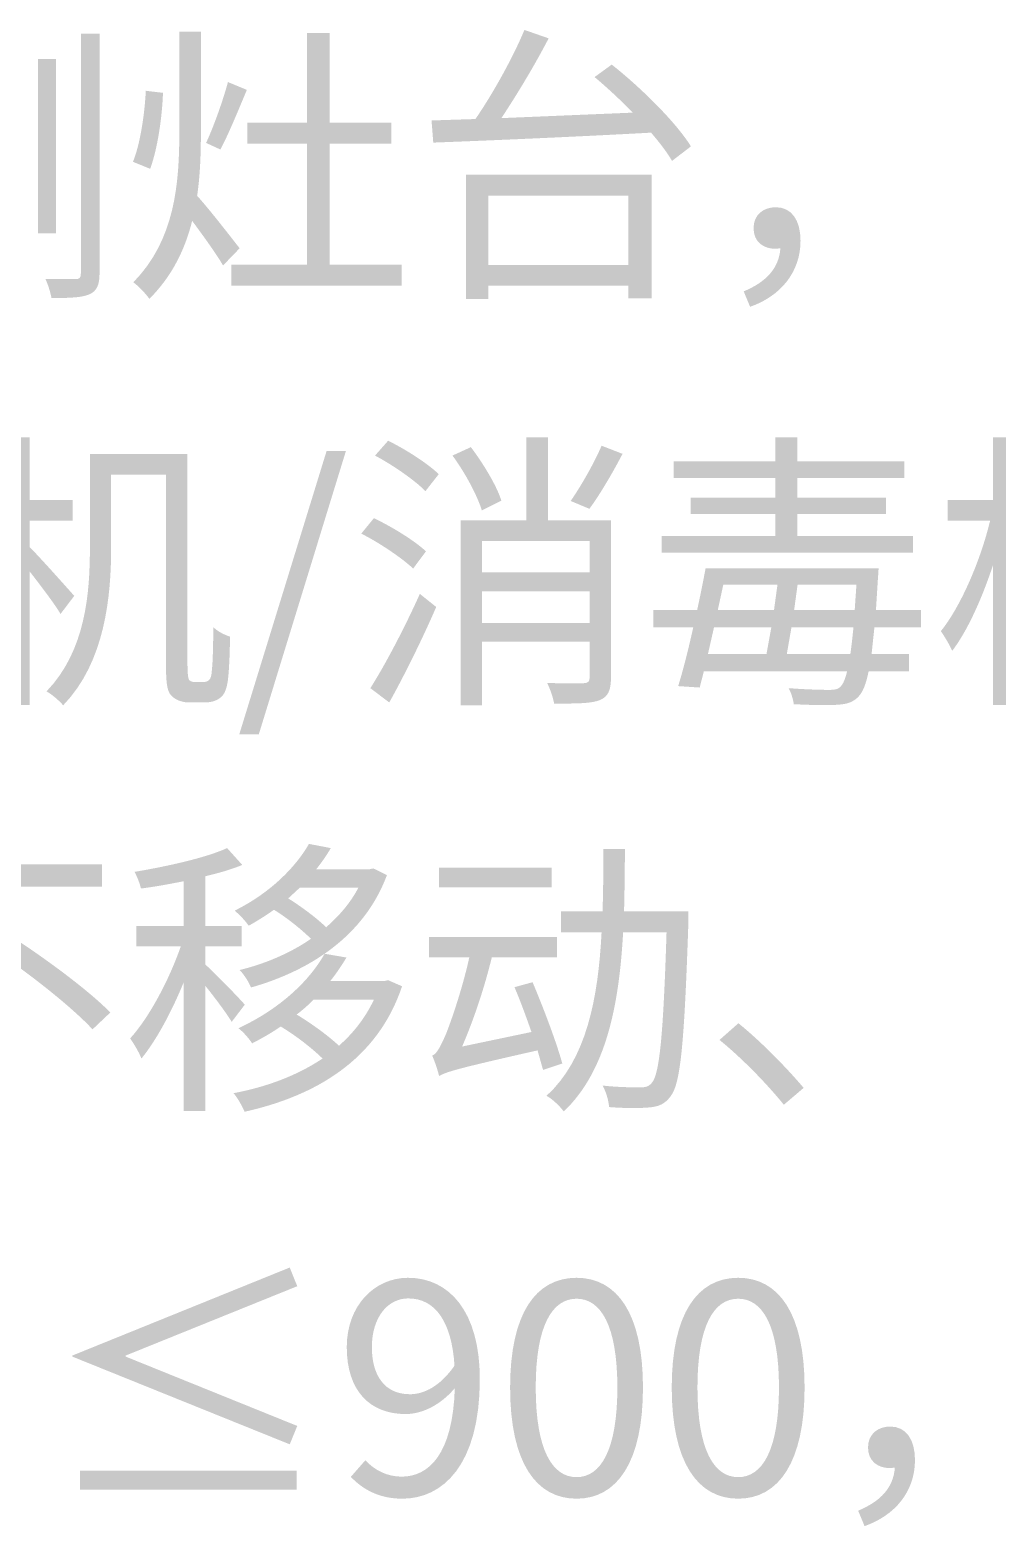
# Model space of a CAD drawing. Header units: millimetres. Extents: x -4600 to 229000, y -4300 to 19460.
# Drawn here: x 60497 to 61449, y 10564 to 12037 of the extents above; entities that cross this region are included whole.
import ezdxf

# ---------------------------------------------------------------- set-up
doc = ezdxf.new("R2010")
doc.units = ezdxf.units.MM
doc.header["$LTSCALE"] = 100
doc.layers.add('A-NOTE', color=7, linetype='Continuous', lineweight=18)

# ---------------------------------------------------------------- blocks, each defined once
blk = doc.blocks.new('A02_SHEET')
at = {"layer": 'A-NOTE'}
h = blk.add_hatch(color=256, dxfattribs=at)
edge = h.paths.add_edge_path()
edge.add_line((20547.2, 12033.1), (20547.2, 11797))
edge.add_spline(control_points=[(20547.2, 11797), (20547.2, 11792.7), (20545.8, 11791.6), (20542.1, 11791.6), (20538.4, 11791.6), (20526, 11791.3), (20512.3, 11791.8)], knot_values=[0, 0, 0, 0, 1, 1, 1, 2, 2, 2, 2], degree=3, periodic=0)
edge.add_spline(control_points=[(20512.3, 11791.8), (20514.9, 11786.4), (20517.4, 11778.1), (20518.3, 11772.9)], knot_values=[0, 0, 0, 0, 1, 1, 1, 1], degree=3, periodic=0)
edge.add_spline(control_points=[(20518.3, 11772.9), (20537.2, 11772.9), (20549, 11773.5), (20555.8, 11776.7), (20562.7, 11779.8), (20565.6, 11785.5), (20565.6, 11797.3)], knot_values=[0, 0, 0, 0, 1, 1, 1, 2, 2, 2, 2], degree=3, periodic=0)
edge.add_line((20565.6, 11797.3), (20565.6, 12033.1))
edge.add_line((20565.6, 12033.1), (20547.2, 12033.1))
h.paths.add_polyline_path([(20505.1, 12008.2), (20505.1, 11836.5), (20522.6, 11836.5), (20522.6, 12008.2), (20505.1, 12008.2)], flags=0)
h = blk.add_hatch(color=256, dxfattribs=at)
edge = h.paths.add_edge_path()
edge.add_line((20644.1, 12035.1), (20644.1, 11937.7))
edge.add_spline(control_points=[(20644.1, 11937.7), (20644.1, 11885.2), (20639.8, 11830.2), (20598.8, 11788.4)], knot_values=[0, 0, 0, 0, 1, 1, 1, 1], degree=3, periodic=0)
edge.add_spline(control_points=[(20598.8, 11788.4), (20603.7, 11785), (20611.1, 11777.2), (20614.6, 11772.1)], knot_values=[0, 0, 0, 0, 1, 1, 1, 1], degree=3, periodic=0)
edge.add_spline(control_points=[(20614.6, 11772.1), (20637.2, 11794.7), (20649.8, 11821.1), (20656.7, 11848.9)], knot_values=[0, 0, 0, 0, 1, 1, 1, 1], degree=3, periodic=0)
edge.add_spline(control_points=[(20656.7, 11848.9), (20667.6, 11834.2), (20681, 11815.6), (20687.1, 11805)], knot_values=[0, 0, 0, 0, 1, 1, 1, 1], degree=3, periodic=0)
edge.add_line((20687.1, 11805), (20703.4, 11821.9))
edge.add_spline(control_points=[(20703.4, 11821.9), (20697.1, 11830), (20671.6, 11862.9), (20661.6, 11873.5)], knot_values=[0, 0, 0, 0, 1, 1, 1, 1], degree=3, periodic=0)
edge.add_spline(control_points=[(20661.6, 11873.5), (20664.7, 11894.7), (20665.3, 11916.2), (20665.3, 11937.7)], knot_values=[0, 0, 0, 0, 1, 1, 1, 1], degree=3, periodic=0)
edge.add_line((20665.3, 11937.7), (20665.3, 12035.1))
edge.add_line((20665.3, 12035.1), (20644.1, 12035.1))
edge = h.paths.add_edge_path(flags=0)
edge.add_spline(control_points=[(20691.9, 11985.5), (20687.1, 11967.5), (20677.9, 11941.7), (20670.4, 11925.6)], knot_values=[0, 0, 0, 0, 1, 1, 1, 1], degree=3, periodic=0)
edge.add_line((20670.4, 11925.6), (20684.5, 11919.1))
edge.add_spline(control_points=[(20684.5, 11919.1), (20692.5, 11934.2), (20702.5, 11958.6), (20710.5, 11977.8)], knot_values=[0, 0, 0, 0, 1, 1, 1, 1], degree=3, periodic=0)
edge.add_line((20710.5, 11977.8), (20691.9, 11985.5))
edge = h.paths.add_edge_path(flags=0)
edge.add_spline(control_points=[(20611.1, 11976.9), (20610, 11954.3), (20605.7, 11924.8), (20598.5, 11907)], knot_values=[0, 0, 0, 0, 1, 1, 1, 1], degree=3, periodic=0)
edge.add_line((20598.5, 11907), (20615.4, 11900.1))
edge.add_spline(control_points=[(20615.4, 11900.1), (20622.9, 11920.5), (20627.2, 11951.7), (20628, 11974.9)], knot_values=[0, 0, 0, 0, 1, 1, 1, 1], degree=3, periodic=0)
edge.add_line((20628, 11974.9), (20611.1, 11976.9))
for points in [[(20769.8, 12033.9), (20769.8, 11945.4), (20711.1, 11945.4), (20711.1, 11924.8), (20769.8, 11924.8), (20769.8, 11805.9), (20695.4, 11805.9), (20695.4, 11785), (20862.7, 11785), (20862.7, 11805.9), (20791.9, 11805.9), (20791.9, 11924.8), (20852.6, 11924.8), (20852.6, 11945.4), (20791.9, 11945.4), (20791.9, 12033.9), (20769.8, 12033.9)], [(21230.5, 11635.7), (21230.5, 11612.2), (21130.5, 11612.2), (21130.5, 11595.8), (21230.5, 11595.8), (21230.5, 11576.6), (21147.2, 11576.6), (21147.2, 11560.3), (21230.5, 11560.3), (21230.5, 11538.8), (21118.5, 11538.8), (21118.5, 11522.5), (21366, 11522.5), (21366, 11538.8), (21252, 11538.8), (21252, 11560.3), (21339.4, 11560.3), (21339.4, 11576.6), (21252, 11576.6), (21252, 11595.8), (21357.4, 11595.8), (21357.4, 11612.2), (21252, 11612.2), (21252, 11635.7), (21230.5, 11635.7)], [(20703.1, 11343.7), (20722.3, 11343.7), (20808, 11622.5), (20789, 11622.5), (20703.1, 11343.7)], [(20899.6, 11212.2), (20899.6, 11193), (21010.5, 11193), (21010.5, 11212.2), (20899.6, 11212.2)], [(20591.4, 10731.1), (20591.4, 10732.2), (20760.1, 10800.4), (20752.7, 10818.8), (20538.9, 10732.2), (20538.9, 10731.1), (20752.7, 10644.8), (20760.1, 10662.9), (20591.4, 10731.1)], [(20759.5, 10618.8), (20546.4, 10618.8), (20546.4, 10600.2), (20759.5, 10600.2), (20759.5, 10618.8)]]:
    blk.add_hatch(color=256, dxfattribs=at).paths.add_polyline_path(points)
h = blk.add_hatch(color=256, dxfattribs=at)
edge = h.paths.add_edge_path()
edge.add_line((20892.2, 11947.7), (20893.9, 11925.9))
edge.add_spline(control_points=[(20893.9, 11925.9), (20946.9, 11927.9), (21029.7, 11931.4), (21108.2, 11935.7)], knot_values=[0, 0, 0, 0, 1, 1, 1, 1], degree=3, periodic=0)
edge.add_spline(control_points=[(21108.2, 11935.7), (21116.8, 11925.6), (21124, 11916.2), (21128.8, 11907.9)], knot_values=[0, 0, 0, 0, 1, 1, 1, 1], degree=3, periodic=0)
edge.add_line((21128.8, 11907.9), (21147.4, 11922.2))
edge.add_spline(control_points=[(21147.4, 11922.2), (21132.6, 11946), (21098.7, 11979.5), (21069.5, 12002.7)], knot_values=[0, 0, 0, 0, 1, 1, 1, 1], degree=3, periodic=0)
edge.add_line((21069.5, 12002.7), (21052.6, 11990.4))
edge.add_spline(control_points=[(21052.6, 11990.4), (21064.9, 11980.1), (21078.1, 11967.8), (21090.2, 11955.4)], knot_values=[0, 0, 0, 0, 1, 1, 1, 1], degree=3, periodic=0)
edge.add_line((21090.2, 11955.4), (20960.9, 11950))
edge.add_spline(control_points=[(20960.9, 11950), (20976.7, 11973.8), (20994.2, 12003), (21007.4, 12028.5)], knot_values=[0, 0, 0, 0, 1, 1, 1, 1], degree=3, periodic=0)
edge.add_line((21007.4, 12028.5), (20983.6, 12036.8))
edge.add_spline(control_points=[(20983.6, 12036.8), (20972.4, 12009.9), (20952.9, 11974.6), (20935.4, 11949.1)], knot_values=[0, 0, 0, 0, 1, 1, 1, 1], degree=3, periodic=0)
edge.add_line((20935.4, 11949.1), (20892.2, 11947.7))
h = blk.add_hatch(color=256, dxfattribs=at)
h.paths.add_polyline_path([(20926, 11894.4), (20926, 11772.1), (20948, 11772.1), (20948, 11785), (21085.9, 11785), (21085.9, 11772.7), (21108.8, 11772.7), (21108.8, 11894.4), (20926, 11894.4)])
h.paths.add_polyline_path([(20948, 11805.6), (20948, 11873.8), (21085.9, 11873.8), (21085.9, 11805.6), (20948, 11805.6)], flags=0)
h = blk.add_hatch(color=256, dxfattribs=at)
edge = h.paths.add_edge_path()
edge.add_spline(control_points=[(21205.6, 11764.3), (21235.7, 11774.9), (21255.2, 11798.4), (21255.2, 11829.4), (21255.2, 11849.4), (21246.6, 11862.3), (21230.8, 11862.3), (21219.1, 11862.3), (21209, 11855.2), (21209, 11841.7), (21209, 11828.2), (21218.8, 11821.4), (21230.5, 11821.4)], knot_values=[0, 0, 0, 0, 1, 1, 1, 2, 2, 2, 3, 3, 3, 4, 4, 4, 4], degree=3, periodic=0)
edge.add_line((21230.5, 11821.4), (21235.4, 11821.9))
edge.add_spline(control_points=[(21235.4, 11821.9), (21234, 11802.2), (21221.4, 11788.7), (21199.3, 11779.5)], knot_values=[0, 0, 0, 0, 1, 1, 1, 1], degree=3, periodic=0)
edge.add_line((21199.3, 11779.5), (21205.6, 11764.3))
h = blk.add_hatch(color=256, dxfattribs=at)
edge = h.paths.add_edge_path()
edge.add_line((20475.9, 11635.7), (20475.9, 11574.3))
edge.add_line((20475.9, 11574.3), (20428.3, 11574.3))
edge.add_line((20428.3, 11574.3), (20428.3, 11553.7))
edge.add_line((20428.3, 11553.7), (20473, 11553.7))
edge.add_spline(control_points=[(20473, 11553.7), (20462.7, 11513.9), (20441.8, 11469.2), (20421.5, 11445.1)], knot_values=[0, 0, 0, 0, 1, 1, 1, 1], degree=3, periodic=0)
edge.add_spline(control_points=[(20421.5, 11445.1), (20424.9, 11440), (20430.4, 11431.4), (20432.6, 11425.7)], knot_values=[0, 0, 0, 0, 1, 1, 1, 1], degree=3, periodic=0)
edge.add_spline(control_points=[(20432.6, 11425.7), (20448.7, 11445.4), (20464.2, 11477.8), (20475.9, 11511.3)], knot_values=[0, 0, 0, 0, 1, 1, 1, 1], degree=3, periodic=0)
edge.add_line((20475.9, 11511.3), (20475.9, 11372.4))
edge.add_line((20475.9, 11372.4), (20496.8, 11372.4))
edge.add_line((20496.8, 11372.4), (20496.8, 11503.9))
edge.add_spline(control_points=[(20496.8, 11503.9), (20508, 11489.5), (20521.5, 11471.8), (20527.2, 11462)], knot_values=[0, 0, 0, 0, 1, 1, 1, 1], degree=3, periodic=0)
edge.add_line((20527.2, 11462), (20540.7, 11479.8))
edge.add_spline(control_points=[(20540.7, 11479.8), (20534.1, 11487.3), (20506.8, 11517.9), (20496.8, 11527.9)], knot_values=[0, 0, 0, 0, 1, 1, 1, 1], degree=3, periodic=0)
edge.add_line((20496.8, 11527.9), (20496.8, 11553.7))
edge.add_line((20496.8, 11553.7), (20539.2, 11553.7))
edge.add_line((20539.2, 11553.7), (20539.2, 11574.3))
edge.add_line((20539.2, 11574.3), (20496.8, 11574.3))
edge.add_line((20496.8, 11574.3), (20496.8, 11635.7))
edge.add_line((20496.8, 11635.7), (20475.9, 11635.7))
h = blk.add_hatch(color=256, dxfattribs=at)
edge = h.paths.add_edge_path()
edge.add_spline(control_points=[(20836.6, 11617.9), (20854.4, 11608.4), (20875.9, 11593.5), (20886.2, 11582.9)], knot_values=[0, 0, 0, 0, 1, 1, 1, 1], degree=3, periodic=0)
edge.add_line((20886.2, 11582.9), (20899.3, 11599.6))
edge.add_spline(control_points=[(20899.3, 11599.6), (20888.7, 11609.9), (20867, 11623.9), (20849.5, 11632.5)], knot_values=[0, 0, 0, 0, 1, 1, 1, 1], degree=3, periodic=0)
edge.add_line((20849.5, 11632.5), (20836.6, 11617.9))
h = blk.add_hatch(color=256, dxfattribs=at)
edge = h.paths.add_edge_path()
edge.add_line((20985.3, 11635.9), (20985.3, 11554))
edge.add_line((20985.3, 11554), (20920.8, 11554))
edge.add_line((20920.8, 11554), (20920.8, 11372.1))
edge.add_line((20920.8, 11372.1), (20942, 11372.1))
edge.add_line((20942, 11372.1), (20942, 11434.8))
edge.add_line((20942, 11434.8), (21047.7, 11434.8))
edge.add_line((21047.7, 11434.8), (21047.7, 11399.3))
edge.add_spline(control_points=[(21047.7, 11399.3), (21047.7, 11395.3), (21046.3, 11394.1), (21042, 11393.9), (21037.4, 11393.6), (21022.3, 11393.6), (21005.9, 11394.1)], knot_values=[0, 0, 0, 0, 1, 1, 1, 2, 2, 2, 2], degree=3, periodic=0)
edge.add_spline(control_points=[(21005.9, 11394.1), (21008.8, 11388.4), (21011.9, 11379.5), (21012.8, 11373.8)], knot_values=[0, 0, 0, 0, 1, 1, 1, 1], degree=3, periodic=0)
edge.add_spline(control_points=[(21012.8, 11373.8), (21034.6, 11373.8), (21048.9, 11373.8), (21057.8, 11377.2)], knot_values=[0, 0, 0, 0, 1, 1, 1, 1], degree=3, periodic=0)
edge.add_spline(control_points=[(21057.8, 11377.2), (21066.1, 11380.7), (21068.7, 11387.3), (21068.7, 11399)], knot_values=[0, 0, 0, 0, 1, 1, 1, 1], degree=3, periodic=0)
edge.add_line((21068.7, 11399), (21068.7, 11554))
edge.add_line((21068.7, 11554), (21006.8, 11554))
edge.add_line((21006.8, 11554), (21006.8, 11635.9))
edge.add_line((21006.8, 11635.9), (20985.3, 11635.9))
h.paths.add_polyline_path([(20942, 11484.4), (21047.7, 11484.4), (21047.7, 11453.2), (20942, 11453.2), (20942, 11484.4)], flags=0)
h.paths.add_polyline_path([(20942, 11503), (20942, 11533.7), (21047.7, 11533.7), (21047.7, 11503), (20942, 11503)], flags=0)
edge = h.paths.add_edge_path(flags=0)
edge.add_spline(control_points=[(21059.5, 11627.6), (21052.3, 11610.7), (21039.2, 11587.8), (21029.1, 11573.2)], knot_values=[0, 0, 0, 0, 1, 1, 1, 1], degree=3, periodic=0)
edge.add_line((21029.1, 11573.2), (21047.5, 11565.5))
edge.add_spline(control_points=[(21047.5, 11565.5), (21057.8, 11579.5), (21070.1, 11600.4), (21080.1, 11619.6)], knot_values=[0, 0, 0, 0, 1, 1, 1, 1], degree=3, periodic=0)
edge.add_line((21080.1, 11619.6), (21059.5, 11627.6))
edge = h.paths.add_edge_path(flags=0)
edge.add_spline(control_points=[(20912.8, 11617.9), (20925.1, 11601.3), (20937.2, 11578.6), (20941.7, 11564)], knot_values=[0, 0, 0, 0, 1, 1, 1, 1], degree=3, periodic=0)
edge.add_line((20941.7, 11564), (20960.9, 11573.5))
edge.add_spline(control_points=[(20960.9, 11573.5), (20956.4, 11588.1), (20943.2, 11609.9), (20930.9, 11626.2)], knot_values=[0, 0, 0, 0, 1, 1, 1, 1], degree=3, periodic=0)
edge.add_line((20930.9, 11626.2), (20912.8, 11617.9))
h = blk.add_hatch(color=256, dxfattribs=at)
edge = h.paths.add_edge_path()
edge.add_line((21444.5, 11635.7), (21444.5, 11574.3))
edge.add_line((21444.5, 11574.3), (21400.1, 11574.3))
edge.add_line((21400.1, 11574.3), (21400.1, 11553.7))
edge.add_line((21400.1, 11553.7), (21441.7, 11553.7))
edge.add_spline(control_points=[(21441.7, 11553.7), (21432.2, 11514.2), (21412.7, 11469.2), (21393.3, 11445.1)], knot_values=[0, 0, 0, 0, 1, 1, 1, 1], degree=3, periodic=0)
edge.add_spline(control_points=[(21393.3, 11445.1), (21396.7, 11440), (21402.1, 11431.4), (21404.4, 11425.7)], knot_values=[0, 0, 0, 0, 1, 1, 1, 1], degree=3, periodic=0)
edge.add_spline(control_points=[(21404.4, 11425.7), (21419.3, 11445.1), (21433.7, 11477.2), (21444.5, 11509.9)], knot_values=[0, 0, 0, 0, 1, 1, 1, 1], degree=3, periodic=0)
edge.add_line((21444.5, 11509.9), (21444.5, 11372.4))
edge.add_line((21444.5, 11372.4), (21465.5, 11372.4))
edge.add_line((21465.5, 11372.4), (21465.5, 11502.4))
edge.add_spline(control_points=[(21465.5, 11502.4), (21475.5, 11488.4), (21486.9, 11470.9), (21491.8, 11461.8)], knot_values=[0, 0, 0, 0, 1, 1, 1, 1], degree=3, periodic=0)
edge.add_line((21491.8, 11461.8), (21505.3, 11478.9))
edge.add_spline(control_points=[(21505.3, 11478.9), (21499.5, 11487), (21474.6, 11517.3), (21465.5, 11527.6)], knot_values=[0, 0, 0, 0, 1, 1, 1, 1], degree=3, periodic=0)
edge.add_line((21465.5, 11527.6), (21465.5, 11553.7))
edge.add_line((21465.5, 11553.7), (21504.4, 11553.7))
edge.add_line((21504.4, 11553.7), (21504.4, 11574.3))
edge.add_line((21504.4, 11574.3), (21465.5, 11574.3))
edge.add_line((21465.5, 11574.3), (21465.5, 11635.7))
edge.add_line((21465.5, 11635.7), (21444.5, 11635.7))
h = blk.add_hatch(color=256, dxfattribs=at)
edge = h.paths.add_edge_path()
edge.add_line((20556.1, 11619.3), (20556.1, 11527.4))
edge.add_spline(control_points=[(20556.1, 11527.4), (20556.1, 11483), (20552.1, 11425.9), (20513.4, 11385.8)], knot_values=[0, 0, 0, 0, 1, 1, 1, 1], degree=3, periodic=0)
edge.add_spline(control_points=[(20513.4, 11385.8), (20518.3, 11383.3), (20526.6, 11376.1), (20529.8, 11372.1)], knot_values=[0, 0, 0, 0, 1, 1, 1, 1], degree=3, periodic=0)
edge.add_spline(control_points=[(20529.8, 11372.1), (20571, 11414.5), (20577, 11479.5), (20577, 11527.4)], knot_values=[0, 0, 0, 0, 1, 1, 1, 1], degree=3, periodic=0)
edge.add_line((20577, 11527.4), (20577, 11599))
edge.add_line((20577, 11599), (20630.9, 11599))
edge.add_line((20630.9, 11599), (20630.9, 11414.5))
edge.add_spline(control_points=[(20630.9, 11414.5), (20630.9, 11389.8), (20632.6, 11384.7), (20637.5, 11380.4), (20641.8, 11376.7), (20648.1, 11374.9), (20653.8, 11374.9), (20657.5, 11374.9), (20664.1, 11374.9), (20668.4, 11374.9), (20674.4, 11374.9), (20679.6, 11376.1), (20683.6, 11379)], knot_values=[0, 0, 0, 0, 1, 1, 1, 2, 2, 2, 3, 3, 3, 4, 4, 4, 4], degree=3, periodic=0)
edge.add_spline(control_points=[(20683.6, 11379), (20687.9, 11381.8), (20690.2, 11386.7), (20691.6, 11395), (20692.8, 11402.2), (20693.9, 11423.4), (20693.9, 11439.7)], knot_values=[0, 0, 0, 0, 1, 1, 1, 2, 2, 2, 2], degree=3, periodic=0)
edge.add_spline(control_points=[(20693.9, 11439.7), (20688.5, 11441.4), (20681.9, 11444.8), (20677.6, 11448.9)], knot_values=[0, 0, 0, 0, 1, 1, 1, 1], degree=3, periodic=0)
edge.add_spline(control_points=[(20677.6, 11448.9), (20677.3, 11429.7), (20677, 11414.5), (20676.2, 11407.9)], knot_values=[0, 0, 0, 0, 1, 1, 1, 1], degree=3, periodic=0)
edge.add_spline(control_points=[(20676.2, 11407.9), (20675.9, 11401.3), (20675, 11398.7), (20673.3, 11397)], knot_values=[0, 0, 0, 0, 1, 1, 1, 1], degree=3, periodic=0)
edge.add_spline(control_points=[(20673.3, 11397), (20672.2, 11395.6), (20669.9, 11395), (20667.6, 11395), (20664.7, 11395), (20661.3, 11395), (20659.3, 11395), (20657, 11395), (20655.5, 11395.6), (20654.1, 11396.7), (20652.7, 11397.9), (20652.1, 11403.3), (20652.1, 11412.8)], knot_values=[0, 0, 0, 0, 1, 1, 1, 2, 2, 2, 3, 3, 3, 4, 4, 4, 4], degree=3, periodic=0)
edge.add_line((20652.1, 11412.8), (20652.1, 11619.3))
edge.add_line((20652.1, 11619.3), (20556.1, 11619.3))
h = blk.add_hatch(color=256, dxfattribs=at)
edge = h.paths.add_edge_path()
edge.add_spline(control_points=[(20823.1, 11541.1), (20841.2, 11531.9), (20863.2, 11517), (20874.1, 11506.7)], knot_values=[0, 0, 0, 0, 1, 1, 1, 1], degree=3, periodic=0)
edge.add_line((20874.1, 11506.7), (20886.7, 11523.6))
edge.add_spline(control_points=[(20886.7, 11523.6), (20875.9, 11533.9), (20853.5, 11547.7), (20835.5, 11556.3)], knot_values=[0, 0, 0, 0, 1, 1, 1, 1], degree=3, periodic=0)
edge.add_line((20835.5, 11556.3), (20823.1, 11541.1))
h = blk.add_hatch(color=256, dxfattribs=at)
edge = h.paths.add_edge_path()
edge.add_spline(control_points=[(21161.8, 11507), (21159.5, 11494.4), (21156.6, 11480.1), (21153.5, 11465.8)], knot_values=[0, 0, 0, 0, 1, 1, 1, 1], degree=3, periodic=0)
edge.add_line((21153.5, 11465.8), (21110.5, 11465.8))
edge.add_line((21110.5, 11465.8), (21110.5, 11448.9))
edge.add_line((21110.5, 11448.9), (21149.7, 11448.9))
edge.add_spline(control_points=[(21149.7, 11448.9), (21144.9, 11427.4), (21139.7, 11406.5), (21134.8, 11391)], knot_values=[0, 0, 0, 0, 1, 1, 1, 1], degree=3, periodic=0)
edge.add_line((21134.8, 11391), (21156, 11389.6))
edge.add_line((21156, 11389.6), (21160.1, 11405.6))
edge.add_line((21160.1, 11405.6), (21301, 11405.6))
edge.add_spline(control_points=[(21301, 11405.6), (21299.3, 11397.9), (21297, 11393), (21294.7, 11390.7)], knot_values=[0, 0, 0, 0, 1, 1, 1, 1], degree=3, periodic=0)
edge.add_spline(control_points=[(21294.7, 11390.7), (21292.1, 11387.8), (21289, 11387.3), (21283, 11387.3), (21276.9, 11387.3), (21260.9, 11387.6), (21243.4, 11389)], knot_values=[0, 0, 0, 0, 1, 1, 1, 2, 2, 2, 2], degree=3, periodic=0)
edge.add_spline(control_points=[(21243.4, 11389), (21246, 11384.7), (21248, 11377.8), (21248.6, 11373.2)], knot_values=[0, 0, 0, 0, 1, 1, 1, 1], degree=3, periodic=0)
edge.add_spline(control_points=[(21248.6, 11373.2), (21265.5, 11372.4), (21282.7, 11371.8), (21291.8, 11372.7)], knot_values=[0, 0, 0, 0, 1, 1, 1, 1], degree=3, periodic=0)
edge.add_spline(control_points=[(21291.8, 11372.7), (21300.4, 11373.2), (21307, 11374.9), (21312.5, 11381)], knot_values=[0, 0, 0, 0, 1, 1, 1, 1], degree=3, periodic=0)
edge.add_spline(control_points=[(21312.5, 11381), (21316.5, 11385.3), (21319.6, 11392.7), (21322.2, 11405.6)], knot_values=[0, 0, 0, 0, 1, 1, 1, 1], degree=3, periodic=0)
edge.add_line((21322.2, 11405.6), (21362, 11405.6))
edge.add_line((21362, 11405.6), (21362, 11422.5))
edge.add_line((21362, 11422.5), (21325.1, 11422.5))
edge.add_line((21325.1, 11422.5), (21327.9, 11448.9))
edge.add_line((21327.9, 11448.9), (21373.8, 11448.9))
edge.add_line((21373.8, 11448.9), (21373.8, 11465.8))
edge.add_line((21373.8, 11465.8), (21329.4, 11465.8))
edge.add_line((21329.4, 11465.8), (21331.4, 11497.9))
edge.add_spline(control_points=[(21331.4, 11497.9), (21331.7, 11500.7), (21332, 11507), (21332, 11507)], knot_values=[0, 0, 0, 0, 1, 1, 1, 1], degree=3, periodic=0)
edge.add_line((21332, 11507), (21161.8, 11507))
edge = h.paths.add_edge_path(flags=0)
edge.add_line((21304.2, 11422.5), (21241.7, 11422.5))
edge.add_line((21241.7, 11422.5), (21246.3, 11448.9))
edge.add_line((21246.3, 11448.9), (21307.3, 11448.9))
edge.add_spline(control_points=[(21307.3, 11448.9), (21306.2, 11438.5), (21305.3, 11429.7), (21304.2, 11422.5)], knot_values=[0, 0, 0, 0, 1, 1, 1, 1], degree=3, periodic=0)
h.paths.add_polyline_path([(21164.1, 11422.5), (21170.1, 11448.9), (21226.5, 11448.9), (21221.7, 11422.5), (21164.1, 11422.5)], flags=0)
h.paths.add_polyline_path([(21310.2, 11490.7), (21308.5, 11465.8), (21248.9, 11465.8), (21252.3, 11490.7), (21310.2, 11490.7)], flags=0)
h.paths.add_polyline_path([(21179.2, 11490.7), (21232.5, 11490.7), (21229.1, 11465.8), (21173.8, 11465.8), (21179.2, 11490.7)], flags=0)
h = blk.add_hatch(color=256, dxfattribs=at)
edge = h.paths.add_edge_path()
edge.add_line((20832, 11389), (20850.6, 11374.9))
edge.add_spline(control_points=[(20850.6, 11374.9), (20865.8, 11402.2), (20883.6, 11438.3), (20896.8, 11468.9)], knot_values=[0, 0, 0, 0, 1, 1, 1, 1], degree=3, periodic=0)
edge.add_line((20896.8, 11468.9), (20880.7, 11481.8))
edge.add_spline(control_points=[(20880.7, 11481.8), (20866.1, 11449.1), (20846.1, 11411), (20832, 11389)], knot_values=[0, 0, 0, 0, 1, 1, 1, 1], degree=3, periodic=0)
h = blk.add_hatch(color=256, dxfattribs=at)
edge = h.paths.add_edge_path()
edge.add_spline(control_points=[(20771.6, 11235.7), (20759, 11213.6), (20734.3, 11187.8), (20698.5, 11170)], knot_values=[0, 0, 0, 0, 1, 1, 1, 1], degree=3, periodic=0)
edge.add_spline(control_points=[(20698.5, 11170), (20702.8, 11166.6), (20709.4, 11159.7), (20712.3, 11155.2)], knot_values=[0, 0, 0, 0, 1, 1, 1, 1], degree=3, periodic=0)
edge.add_spline(control_points=[(20712.3, 11155.2), (20721.1, 11160), (20729.5, 11165.5), (20737.2, 11170.9)], knot_values=[0, 0, 0, 0, 1, 1, 1, 1], degree=3, periodic=0)
edge.add_spline(control_points=[(20737.2, 11170.9), (20750.1, 11162.9), (20764.4, 11151.4), (20773.6, 11142.3)], knot_values=[0, 0, 0, 0, 1, 1, 1, 1], degree=3, periodic=0)
edge.add_spline(control_points=[(20773.6, 11142.3), (20752.7, 11127.9), (20728, 11117.6), (20703.4, 11111.6)], knot_values=[0, 0, 0, 0, 1, 1, 1, 1], degree=3, periodic=0)
edge.add_spline(control_points=[(20703.4, 11111.6), (20707.4, 11107.6), (20712.6, 11099.6), (20714.6, 11094.4)], knot_values=[0, 0, 0, 0, 1, 1, 1, 1], degree=3, periodic=0)
edge.add_spline(control_points=[(20714.6, 11094.4), (20772.1, 11110.7), (20826, 11144.8), (20848.3, 11205)], knot_values=[0, 0, 0, 0, 1, 1, 1, 1], degree=3, periodic=0)
edge.add_line((20848.3, 11205), (20834.9, 11211.6))
edge.add_line((20834.9, 11211.6), (20830.9, 11210.7))
edge.add_line((20830.9, 11210.7), (20778.7, 11210.7))
edge.add_spline(control_points=[(20778.7, 11210.7), (20784.2, 11217.6), (20789, 11224.5), (20793.1, 11231.6)], knot_values=[0, 0, 0, 0, 1, 1, 1, 1], degree=3, periodic=0)
edge.add_line((20793.1, 11231.6), (20771.6, 11235.7))
edge = h.paths.add_edge_path(flags=0)
edge.add_line((20762.7, 11192.7), (20820.3, 11192.7))
edge.add_spline(control_points=[(20820.3, 11192.7), (20812.5, 11177.8), (20801.4, 11164.9), (20788.5, 11153.7)], knot_values=[0, 0, 0, 0, 1, 1, 1, 1], degree=3, periodic=0)
edge.add_spline(control_points=[(20788.5, 11153.7), (20779, 11162.9), (20764.4, 11173.8), (20751.2, 11182.1)], knot_values=[0, 0, 0, 0, 1, 1, 1, 1], degree=3, periodic=0)
edge.add_line((20751.2, 11182.1), (20762.7, 11192.7))
h = blk.add_hatch(color=256, dxfattribs=at)
edge = h.paths.add_edge_path()
edge.add_spline(control_points=[(20691.1, 11231.6), (20669.9, 11221.9), (20632, 11213.6), (20600, 11208.2)], knot_values=[0, 0, 0, 0, 1, 1, 1, 1], degree=3, periodic=0)
edge.add_spline(control_points=[(20600, 11208.2), (20602.5, 11203.6), (20605.4, 11196.4), (20606.3, 11191.8)], knot_values=[0, 0, 0, 0, 1, 1, 1, 1], degree=3, periodic=0)
edge.add_spline(control_points=[(20606.3, 11191.8), (20619.7, 11193.5), (20634.1, 11196.1), (20648.4, 11199)], knot_values=[0, 0, 0, 0, 1, 1, 1, 1], degree=3, periodic=0)
edge.add_line((20648.4, 11199), (20648.4, 11154.9))
edge.add_line((20648.4, 11154.9), (20601.7, 11154.9))
edge.add_line((20601.7, 11154.9), (20601.7, 11134.8))
edge.add_line((20601.7, 11134.8), (20645.5, 11134.8))
edge.add_spline(control_points=[(20645.5, 11134.8), (20634.1, 11101.9), (20614.3, 11064.6), (20595.7, 11044.3)], knot_values=[0, 0, 0, 0, 1, 1, 1, 1], degree=3, periodic=0)
edge.add_spline(control_points=[(20595.7, 11044.3), (20599.4, 11039.1), (20604.5, 11030.5), (20606.8, 11024.5)], knot_values=[0, 0, 0, 0, 1, 1, 1, 1], degree=3, periodic=0)
edge.add_spline(control_points=[(20606.8, 11024.5), (20621.4, 11042.3), (20636.6, 11070.6), (20648.4, 11099.6)], knot_values=[0, 0, 0, 0, 1, 1, 1, 1], degree=3, periodic=0)
edge.add_line((20648.4, 11099.6), (20648.4, 10972.7))
edge.add_line((20648.4, 10972.7), (20669.6, 10972.7))
edge.add_line((20669.6, 10972.7), (20669.6, 11096.1))
edge.add_spline(control_points=[(20669.6, 11096.1), (20679.3, 11084.1), (20690.8, 11068.6), (20695.6, 11060.6)], knot_values=[0, 0, 0, 0, 1, 1, 1, 1], degree=3, periodic=0)
edge.add_line((20695.6, 11060.6), (20708.5, 11077.5))
edge.add_spline(control_points=[(20708.5, 11077.5), (20702.8, 11084.1), (20677.9, 11109.9), (20669.6, 11117)], knot_values=[0, 0, 0, 0, 1, 1, 1, 1], degree=3, periodic=0)
edge.add_line((20669.6, 11117), (20669.6, 11134.8))
edge.add_line((20669.6, 11134.8), (20705.4, 11134.8))
edge.add_line((20705.4, 11134.8), (20705.4, 11154.9))
edge.add_line((20705.4, 11154.9), (20669.6, 11154.9))
edge.add_line((20669.6, 11154.9), (20669.6, 11203.9))
edge.add_spline(control_points=[(20669.6, 11203.9), (20683, 11207), (20695.6, 11210.7), (20706, 11215)], knot_values=[0, 0, 0, 0, 1, 1, 1, 1], degree=3, periodic=0)
edge.add_line((20706, 11215), (20691.1, 11231.6))
h = blk.add_hatch(color=256, dxfattribs=at)
edge = h.paths.add_edge_path()
edge.add_spline(control_points=[(21061.2, 11230.8), (21061.2, 11210.4), (21061.2, 11189.8), (21060.4, 11169.5)], knot_values=[0, 0, 0, 0, 1, 1, 1, 1], degree=3, periodic=0)
edge.add_line((21060.4, 11169.5), (21019.4, 11169.5))
edge.add_line((21019.4, 11169.5), (21019.4, 11148.8))
edge.add_line((21019.4, 11148.8), (21059.5, 11148.8))
edge.add_spline(control_points=[(21059.5, 11148.8), (21056.1, 11083.5), (21044.6, 11023.6), (21005.3, 10987.8)], knot_values=[0, 0, 0, 0, 1, 1, 1, 1], degree=3, periodic=0)
edge.add_spline(control_points=[(21005.3, 10987.8), (21011.1, 10984.7), (21018.5, 10977.5), (21022.3, 10972.4)], knot_values=[0, 0, 0, 0, 1, 1, 1, 1], degree=3, periodic=0)
edge.add_spline(control_points=[(21022.3, 10972.4), (21064.4, 11012.5), (21076.7, 11077.8), (21080.7, 11148.8)], knot_values=[0, 0, 0, 0, 1, 1, 1, 1], degree=3, periodic=0)
edge.add_line((21080.7, 11148.8), (21123.4, 11148.8))
edge.add_spline(control_points=[(21123.4, 11148.8), (21120.2, 11047.1), (21116.5, 11009), (21108.8, 11000.4)], knot_values=[0, 0, 0, 0, 1, 1, 1, 1], degree=3, periodic=0)
edge.add_spline(control_points=[(21108.8, 11000.4), (21105.9, 10997), (21102.8, 10996.1), (21097.6, 10996.1), (21091.6, 10996.1), (21076.4, 10996.1), (21060.4, 10997.9)], knot_values=[0, 0, 0, 0, 1, 1, 1, 2, 2, 2, 2], degree=3, periodic=0)
edge.add_spline(control_points=[(21060.4, 10997.9), (21064.1, 10991.6), (21066.4, 10982.7), (21066.9, 10976.7)], knot_values=[0, 0, 0, 0, 1, 1, 1, 1], degree=3, periodic=0)
edge.add_spline(control_points=[(21066.9, 10976.7), (21082.1, 10975.5), (21097.9, 10975.5), (21106.8, 10976.4), (21115.9, 10977.2), (21121.7, 10979.8), (21127.4, 10987.3)], knot_values=[0, 0, 0, 0, 1, 1, 1, 2, 2, 2, 2], degree=3, periodic=0)
edge.add_spline(control_points=[(21127.4, 10987.3), (21137.4, 10999.9), (21140.9, 11040.6), (21144.9, 11158.6)], knot_values=[0, 0, 0, 0, 1, 1, 1, 1], degree=3, periodic=0)
edge.add_spline(control_points=[(21144.9, 11158.6), (21144.9, 11161.7), (21144.9, 11169.5), (21144.9, 11169.5)], knot_values=[0, 0, 0, 0, 1, 1, 1, 1], degree=3, periodic=0)
edge.add_line((21144.9, 11169.5), (21081.6, 11169.5))
edge.add_spline(control_points=[(21081.6, 11169.5), (21082.1, 11189.8), (21082.4, 11210.4), (21082.4, 11230.8)], knot_values=[0, 0, 0, 0, 1, 1, 1, 1], degree=3, periodic=0)
edge.add_line((21082.4, 11230.8), (21061.2, 11230.8))
h = blk.add_hatch(color=256, dxfattribs=at)
edge = h.paths.add_edge_path()
edge.add_line((20320.9, 11215.6), (20320.9, 11193.5))
edge.add_line((20320.9, 11193.5), (20448.4, 11193.5))
edge.add_spline(control_points=[(20448.4, 11193.5), (20420, 11144.5), (20370.8, 11096.1), (20313.8, 11068.1)], knot_values=[0, 0, 0, 0, 1, 1, 1, 1], degree=3, periodic=0)
edge.add_spline(control_points=[(20313.8, 11068.1), (20318.3, 11063.2), (20324.9, 11054.6), (20328.4, 11049.1)], knot_values=[0, 0, 0, 0, 1, 1, 1, 1], degree=3, periodic=0)
edge.add_spline(control_points=[(20328.4, 11049.1), (20368.2, 11070.1), (20403.7, 11099.6), (20432.6, 11132.8)], knot_values=[0, 0, 0, 0, 1, 1, 1, 1], degree=3, periodic=0)
edge.add_line((20432.6, 11132.8), (20432.6, 10972.7))
edge.add_line((20432.6, 10972.7), (20455.9, 10972.7))
edge.add_line((20455.9, 10972.7), (20455.9, 11162.3))
edge.add_spline(control_points=[(20455.9, 11162.3), (20463.3, 11172.3), (20469.9, 11182.9), (20475.9, 11193.5)], knot_values=[0, 0, 0, 0, 1, 1, 1, 1], degree=3, periodic=0)
edge.add_line((20475.9, 11193.5), (20567.9, 11193.5))
edge.add_line((20567.9, 11193.5), (20567.9, 11215.6))
edge.add_line((20567.9, 11215.6), (20320.9, 11215.6))
edge = h.paths.add_edge_path(flags=0)
edge.add_spline(control_points=[(20461.3, 11131.9), (20495.4, 11109), (20538.4, 11075.2), (20558.7, 11053.2)], knot_values=[0, 0, 0, 0, 1, 1, 1, 1], degree=3, periodic=0)
edge.add_line((20558.7, 11053.2), (20576.2, 11069.8))
edge.add_spline(control_points=[(20576.2, 11069.8), (20554.7, 11091.8), (20511.1, 11123.9), (20477.3, 11145.7)], knot_values=[0, 0, 0, 0, 1, 1, 1, 1], degree=3, periodic=0)
edge.add_line((20477.3, 11145.7), (20461.3, 11131.9))
h = blk.add_hatch(color=256, dxfattribs=at)
edge = h.paths.add_edge_path()
edge.add_line((20899.6, 11007.6), (20899.9, 11007.9))
edge.add_line((20899.9, 11007.9), (20899.9, 11007.3))
edge.add_spline(control_points=[(20899.9, 11007.3), (20906.5, 11011.3), (20916.8, 11014.5), (20996.5, 11032.5)], knot_values=[0, 0, 0, 0, 1, 1, 1, 1], degree=3, periodic=0)
edge.add_line((20996.5, 11032.5), (21001.9, 11013.3))
edge.add_line((21001.9, 11013.3), (21020.8, 11019.6))
edge.add_spline(control_points=[(21020.8, 11019.6), (21015.4, 11039.7), (21002.5, 11073.8), (20991.6, 11099.6)], knot_values=[0, 0, 0, 0, 1, 1, 1, 1], degree=3, periodic=0)
edge.add_line((20991.6, 11099.6), (20973.8, 11094.7))
edge.add_spline(control_points=[(20973.8, 11094.7), (20979.6, 11081.2), (20985.3, 11065.5), (20990.5, 11050.6)], knot_values=[0, 0, 0, 0, 1, 1, 1, 1], degree=3, periodic=0)
edge.add_line((20990.5, 11050.6), (20922.3, 11036.3))
edge.add_spline(control_points=[(20922.3, 11036.3), (20933.4, 11062), (20944.3, 11094.1), (20951.5, 11124.2)], knot_values=[0, 0, 0, 0, 1, 1, 1, 1], degree=3, periodic=0)
edge.add_line((20951.5, 11124.2), (21015.7, 11124.2))
edge.add_line((21015.7, 11124.2), (21015.7, 11144))
edge.add_line((21015.7, 11144), (20889.6, 11144))
edge.add_line((20889.6, 11144), (20889.6, 11124.2))
edge.add_line((20889.6, 11124.2), (20929.4, 11124.2))
edge.add_spline(control_points=[(20929.4, 11124.2), (20922, 11090.7), (20909.9, 11056.9), (20905.9, 11047.4)], knot_values=[0, 0, 0, 0, 1, 1, 1, 1], degree=3, periodic=0)
edge.add_spline(control_points=[(20905.9, 11047.4), (20901.1, 11036.5), (20897.3, 11028.8), (20892.8, 11027.4)], knot_values=[0, 0, 0, 0, 1, 1, 1, 1], degree=3, periodic=0)
edge.add_spline(control_points=[(20892.8, 11027.4), (20895.3, 11022.2), (20898.5, 11011.9), (20899.6, 11007.6)], knot_values=[0, 0, 0, 0, 1, 1, 1, 1], degree=3, periodic=0)
h = blk.add_hatch(color=256, dxfattribs=at)
edge = h.paths.add_edge_path()
edge.add_spline(control_points=[(20787, 11127.6), (20773, 11102.4), (20744.4, 11073.8), (20702.2, 11054.3)], knot_values=[0, 0, 0, 0, 1, 1, 1, 1], degree=3, periodic=0)
edge.add_spline(control_points=[(20702.2, 11054.3), (20706.5, 11051.2), (20712.8, 11044), (20715.7, 11039.4)], knot_values=[0, 0, 0, 0, 1, 1, 1, 1], degree=3, periodic=0)
edge.add_spline(control_points=[(20715.7, 11039.4), (20725.7, 11044.6), (20735.2, 11050), (20743.8, 11056)], knot_values=[0, 0, 0, 0, 1, 1, 1, 1], degree=3, periodic=0)
edge.add_spline(control_points=[(20743.8, 11056), (20758.7, 11047.1), (20774.4, 11034.8), (20785, 11024.5)], knot_values=[0, 0, 0, 0, 1, 1, 1, 1], degree=3, periodic=0)
edge.add_spline(control_points=[(20785, 11024.5), (20759.8, 11007.6), (20729.5, 10996.4), (20697.4, 10990.4)], knot_values=[0, 0, 0, 0, 1, 1, 1, 1], degree=3, periodic=0)
edge.add_spline(control_points=[(20697.4, 10990.4), (20701.4, 10985.8), (20706.2, 10977.2), (20708.3, 10972.1)], knot_values=[0, 0, 0, 0, 1, 1, 1, 1], degree=3, periodic=0)
edge.add_spline(control_points=[(20708.3, 10972.1), (20777.6, 10987.6), (20838.9, 11022.8), (20863.2, 11095.6)], knot_values=[0, 0, 0, 0, 1, 1, 1, 1], degree=3, periodic=0)
edge.add_line((20863.2, 11095.6), (20849.5, 11101.6))
edge.add_line((20849.5, 11101.6), (20845.5, 11100.7))
edge.add_line((20845.5, 11100.7), (20792.5, 11100.7))
edge.add_spline(control_points=[(20792.5, 11100.7), (20798.8, 11108.5), (20803.9, 11116.2), (20808.5, 11123.9)], knot_values=[0, 0, 0, 0, 1, 1, 1, 1], degree=3, periodic=0)
edge.add_line((20808.5, 11123.9), (20787, 11127.6))
edge = h.paths.add_edge_path(flags=0)
edge.add_line((20776.2, 11082.4), (20835.5, 11082.4))
edge.add_spline(control_points=[(20835.5, 11082.4), (20827.1, 11064.6), (20815.4, 11049.7), (20801.1, 11037.1)], knot_values=[0, 0, 0, 0, 1, 1, 1, 1], degree=3, periodic=0)
edge.add_spline(control_points=[(20801.1, 11037.1), (20790.5, 11047.1), (20774.1, 11058.9), (20759.5, 11067.8)], knot_values=[0, 0, 0, 0, 1, 1, 1, 1], degree=3, periodic=0)
edge.add_spline(control_points=[(20759.5, 11067.8), (20765.6, 11072.4), (20771, 11077.2), (20776.2, 11082.4)], knot_values=[0, 0, 0, 0, 1, 1, 1, 1], degree=3, periodic=0)
h = blk.add_hatch(color=256, dxfattribs=at)
edge = h.paths.add_edge_path()
edge.add_line((21238.8, 10979), (21258.3, 10995.6))
edge.add_spline(control_points=[(21258.3, 10995.6), (21240.6, 11016.5), (21214.8, 11042.6), (21194.1, 11059.2)], knot_values=[0, 0, 0, 0, 1, 1, 1, 1], degree=3, periodic=0)
edge.add_line((21194.1, 11059.2), (21175.5, 11042.8))
edge.add_spline(control_points=[(21175.5, 11042.8), (21195.9, 11026.2), (21220.5, 11001.6), (21238.8, 10979)], knot_values=[0, 0, 0, 0, 1, 1, 1, 1], degree=3, periodic=0)
h = blk.add_hatch(color=256, dxfattribs=at)
edge = h.paths.add_edge_path()
edge.add_spline(control_points=[(20863.5, 10591.3), (20902.8, 10591.3), (20939.7, 10623.9), (20939.7, 10709), (20939.7, 10775.8), (20909.4, 10808.7), (20869, 10808.7), (20836.3, 10808.7), (20808.8, 10781.5), (20808.8, 10740.5), (20808.8, 10697.3), (20831.7, 10674.6), (20866.7, 10674.6), (20884.2, 10674.6), (20902.2, 10684.7), (20915.1, 10700.1)], knot_values=[0, 0, 0, 0, 1, 1, 1, 2, 2, 2, 3, 3, 3, 4, 4, 4, 5, 5, 5, 5], degree=3, periodic=0)
edge.add_spline(control_points=[(20915.1, 10700.1), (20913.1, 10635.1), (20889.6, 10613), (20862.7, 10613), (20848.9, 10613), (20836.3, 10619.1), (20827.1, 10629.1)], knot_values=[0, 0, 0, 0, 1, 1, 1, 2, 2, 2, 2], degree=3, periodic=0)
edge.add_line((20827.1, 10629.1), (20812.8, 10612.8))
edge.add_spline(control_points=[(20812.8, 10612.8), (20824.6, 10600.4), (20840.6, 10591.3), (20863.5, 10591.3)], knot_values=[0, 0, 0, 0, 1, 1, 1, 1], degree=3, periodic=0)
edge = h.paths.add_edge_path(flags=0)
edge.add_spline(control_points=[(20914.8, 10722.2), (20900.8, 10702.1), (20885, 10694.1), (20871, 10694.1), (20846.1, 10694.1), (20833.5, 10712.5), (20833.5, 10740.5), (20833.5, 10769.5), (20848.9, 10788.4), (20869.3, 10788.4), (20895.9, 10788.4), (20912, 10765.5), (20914.8, 10722.2)], knot_values=[0, 0, 0, 0, 1, 1, 1, 2, 2, 2, 3, 3, 3, 4, 4, 4, 4], degree=3, periodic=0)
h = blk.add_hatch(color=256, dxfattribs=at)
edge = h.paths.add_edge_path()
edge.add_spline(control_points=[(21034.9, 10591.3), (21074.7, 10591.3), (21100.2, 10627.4), (21100.2, 10700.7), (21100.2, 10773.5), (21074.7, 10808.7), (21034.9, 10808.7), (20994.7, 10808.7), (20969.5, 10773.5), (20969.5, 10700.7), (20969.5, 10627.4), (20994.7, 10591.3), (21034.9, 10591.3)], knot_values=[0, 0, 0, 0, 1, 1, 1, 2, 2, 2, 3, 3, 3, 4, 4, 4, 4], degree=3, periodic=0)
edge = h.paths.add_edge_path(flags=0)
edge.add_spline(control_points=[(21034.9, 10612.5), (21011.1, 10612.5), (20994.7, 10639.1), (20994.7, 10700.7), (20994.7, 10762), (21011.1, 10788.1), (21034.9, 10788.1), (21058.6, 10788.1), (21075, 10762), (21075, 10700.7), (21075, 10639.1), (21058.6, 10612.5), (21034.9, 10612.5)], knot_values=[0, 0, 0, 0, 1, 1, 1, 2, 2, 2, 3, 3, 3, 4, 4, 4, 4], degree=3, periodic=0)
h = blk.add_hatch(color=256, dxfattribs=at)
edge = h.paths.add_edge_path()
edge.add_spline(control_points=[(21193.9, 10591.3), (21233.7, 10591.3), (21259.2, 10627.4), (21259.2, 10700.7), (21259.2, 10773.5), (21233.7, 10808.7), (21193.9, 10808.7), (21153.8, 10808.7), (21128.5, 10773.5), (21128.5, 10700.7), (21128.5, 10627.4), (21153.8, 10591.3), (21193.9, 10591.3)], knot_values=[0, 0, 0, 0, 1, 1, 1, 2, 2, 2, 3, 3, 3, 4, 4, 4, 4], degree=3, periodic=0)
edge = h.paths.add_edge_path(flags=0)
edge.add_spline(control_points=[(21193.9, 10612.5), (21170.1, 10612.5), (21153.8, 10639.1), (21153.8, 10700.7), (21153.8, 10762), (21170.1, 10788.1), (21193.9, 10788.1), (21217.6, 10788.1), (21234, 10762), (21234, 10700.7), (21234, 10639.1), (21217.6, 10612.5), (21193.9, 10612.5)], knot_values=[0, 0, 0, 0, 1, 1, 1, 2, 2, 2, 3, 3, 3, 4, 4, 4, 4], degree=3, periodic=0)
h = blk.add_hatch(color=256, dxfattribs=at)
edge = h.paths.add_edge_path()
edge.add_spline(control_points=[(21318.2, 10564.3), (21348.3, 10574.9), (21367.8, 10598.4), (21367.8, 10629.4), (21367.8, 10649.4), (21359.2, 10662.3), (21343.4, 10662.3), (21331.7, 10662.3), (21321.6, 10655.2), (21321.6, 10641.7), (21321.6, 10628.2), (21331.4, 10621.4), (21343.1, 10621.4)], knot_values=[0, 0, 0, 0, 1, 1, 1, 2, 2, 2, 3, 3, 3, 4, 4, 4, 4], degree=3, periodic=0)
edge.add_line((21343.1, 10621.4), (21348, 10621.9))
edge.add_spline(control_points=[(21348, 10621.9), (21346.6, 10602.2), (21334, 10588.7), (21311.9, 10579.5)], knot_values=[0, 0, 0, 0, 1, 1, 1, 1], degree=3, periodic=0)
edge.add_line((21311.9, 10579.5), (21318.2, 10564.3))

msp = doc.modelspace()

# ---------------------------------------------------------------- block references
msp.add_blockref('A02_SHEET', (40000, 0))

doc.saveas('drawing.dxf')
